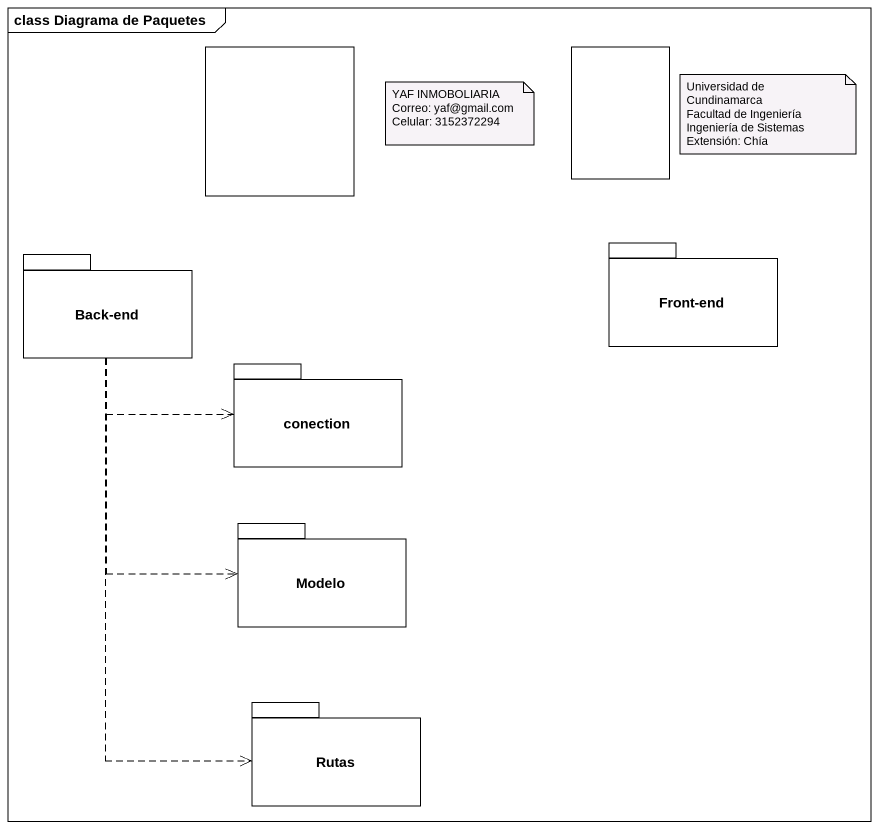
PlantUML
@startuml
mainframe class Diagrama de Paquetes
rectangle " " as rectangle1
rectangle " " as rectangle2
package "Front-end" as Front_end {
}
package "Back-end" as Back_end {
}
package conection {
}
package Modelo {
}
package Rutas {
}
Back_end .right.> conection
Back_end ..> Modelo
Back_end ..> Rutas
note as N1
  Universidad de Cundinamarca
  Facultad de Ingeniería
  Ingeniería de Sistemas
  Extensión: Chía
end note
note as N2
  YAF INMOBOLIARIA
  Correo: yaf@gmail.com
  Celular: 3152372294
end note
@enduml
